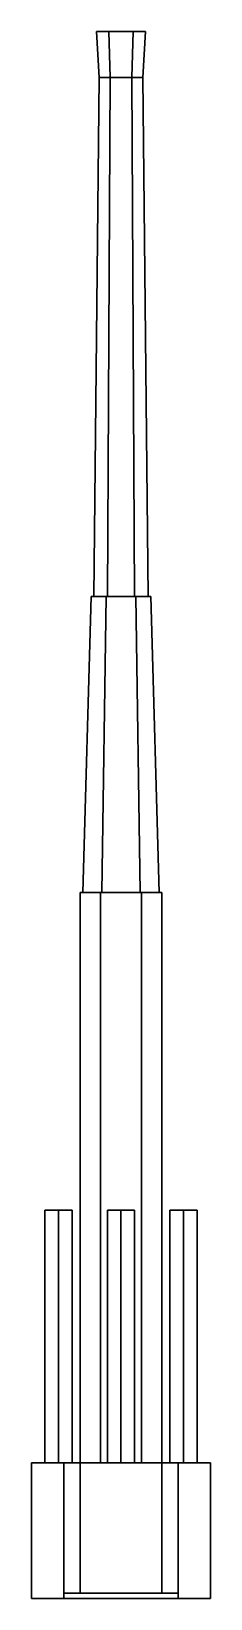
# Model space of a CAD drawing. Extents: x -0.33 to 0.33, y -1.4 to 4.37.
import ezdxf

# ---------------------------------------------------------------- set-up
doc = ezdxf.new("R2010")
doc.units = 0
doc.layers.add('GUN', color=1, linetype='CONTINUOUS')

msp = doc.modelspace()

# ---------------------------------------------------------------- linework, layer by layer
at = {"layer": 'GUN'}
for points in [[(-0.045, 4.37, 0.0779), (-0.09, 4.37), (-0.08, 4.2), (-0.04, 4.2, 0.0693)], [(-0.09, 4.37), (-0.045, 4.37, -0.0779), (-0.04, 4.2, -0.0693), (-0.08, 4.2)], [(0.09, 4.37), (-0.09, 4.37), (-0.045, 4.37, 0.0779), (0.045, 4.37, 0.0779)], [(0.045, 4.37, -0.0779), (-0.045, 4.37, -0.0779), (-0.09, 4.37), (0.09, 4.37)], [(0.045, 4.37, 0.0779), (-0.045, 4.37, 0.0779), (-0.04, 4.2, 0.0693), (0.04, 4.2, 0.0693)], [(-0.045, 4.37, -0.0779), (0.045, 4.37, -0.0779), (0.04, 4.2, -0.0693), (-0.04, 4.2, -0.0693)], [(0.09, 4.37), (0.045, 4.37, 0.0779), (0.04, 4.2, 0.0693), (0.08, 4.2)], [(0.045, 4.37, -0.0779), (0.09, 4.37), (0.08, 4.2), (0.04, 4.2, -0.0693)], [(-0.04, 4.2, 0.0693), (-0.08, 4.2), (-0.1, 2.29), (-0.05, 2.29, 0.0866)], [(-0.08, 4.2), (-0.04, 4.2, -0.0693), (-0.05, 2.29, -0.0866), (-0.1, 2.29)], [(0.04, 4.2, 0.0693), (-0.04, 4.2, 0.0693), (-0.05, 2.29, 0.0866), (0.05, 2.29, 0.0866)], [(-0.04, 4.2, -0.0693), (0.04, 4.2, -0.0693), (0.05, 2.29, -0.0866), (-0.05, 2.29, -0.0866)], [(0.08, 4.2), (0.04, 4.2, 0.0693), (0.05, 2.29, 0.0866), (0.1, 2.29)], [(0.04, 4.2, -0.0693), (0.08, 4.2), (0.1, 2.29), (0.05, 2.29, -0.0866)], [(-0.055, 2.29, 0.0953), (-0.11, 2.29), (-0.14, 1.2), (-0.07, 1.2, 0.1212)], [(-0.11, 2.29), (-0.055, 2.29, -0.0953), (-0.07, 1.2, -0.1212), (-0.14, 1.2)], [(0.055, 2.29, -0.0953), (-0.055, 2.29, -0.0953), (-0.11, 2.29), (0.11, 2.29)], [(0.11, 2.29), (-0.11, 2.29), (-0.055, 2.29, 0.0953), (0.055, 2.29, 0.0953)], [(0.055, 2.29, 0.0953), (-0.055, 2.29, 0.0953), (-0.07, 1.2, 0.1212), (0.07, 1.2, 0.1212)], [(-0.055, 2.29, -0.0953), (0.055, 2.29, -0.0953), (0.07, 1.2, -0.1212), (-0.07, 1.2, -0.1212)], [(0.11, 2.29), (0.055, 2.29, 0.0953), (0.07, 1.2, 0.1212), (0.14, 1.2)], [(0.055, 2.29, -0.0953), (0.11, 2.29), (0.14, 1.2), (0.07, 1.2, -0.1212)], [(-0.075, 1.2, 0.1299), (-0.15, 1.2), (-0.15, -0.9), (-0.075, -0.9, 0.1299)], [(-0.15, 1.2), (-0.075, 1.2, -0.1299), (-0.075, -0.9, -0.1299), (-0.15, -0.9)], [(0.15, 1.2), (-0.15, 1.2), (-0.075, 1.2, 0.1299), (0.075, 1.2, 0.1299)], [(0.075, 1.2, -0.1299), (-0.075, 1.2, -0.1299), (-0.15, 1.2), (0.15, 1.2)], [(0.075, 1.2, 0.1299), (-0.075, 1.2, 0.1299), (-0.075, -0.9, 0.1299), (0.075, -0.9, 0.1299)], [(-0.075, 1.2, -0.1299), (0.075, 1.2, -0.1299), (0.075, -0.9, -0.1299), (-0.075, -0.9, -0.1299)], [(0.15, 1.2), (0.075, 1.2, 0.1299), (0.075, -0.9, 0.1299), (0.15, -0.9)], [(0.075, 1.2, -0.1299), (0.15, 1.2), (0.15, -0.9), (0.075, -0.9, -0.1299)], [(-0.23, 0.03, -0.16), (-0.28, 0.03, -0.21), (-0.28, -0.9, -0.21), (-0.23, -0.9, -0.16)], [(-0.28, 0.03, -0.21), (-0.23, 0.03, -0.26), (-0.23, -0.9, -0.26), (-0.28, -0.9, -0.21)], [(-0.18, 0.03, -0.21), (-0.23, 0.03, -0.16), (-0.23, -0.9, -0.16), (-0.18, -0.9, -0.21)], [(-0.23, 0.03, -0.26), (-0.18, 0.03, -0.21), (-0.18, -0.9, -0.21), (-0.23, -0.9, -0.26)], [(0, 0.03, 0.36), (-0.05, 0.03, 0.31), (-0.05, -0.9, 0.31), (0, -0.9, 0.36)], [(-0.05, 0.03, 0.31), (0, 0.03, 0.26), (0, -0.9, 0.26), (-0.05, -0.9, 0.31)], [(0.05, 0.03, 0.31), (0, 0.03, 0.36), (0, -0.9, 0.36), (0.05, -0.9, 0.31)], [(0, 0.03, 0.26), (0.05, 0.03, 0.31), (0.05, -0.9, 0.31), (0, -0.9, 0.26)], [(0.23, 0.03, -0.16), (0.18, 0.03, -0.21), (0.18, -0.9, -0.21), (0.23, -0.9, -0.16)], [(0.18, 0.03, -0.21), (0.23, 0.03, -0.26), (0.23, -0.9, -0.26), (0.18, -0.9, -0.21)], [(0.28, 0.03, -0.21), (0.23, 0.03, -0.16), (0.23, -0.9, -0.16), (0.28, -0.9, -0.21)], [(0.23, 0.03, -0.26), (0.28, 0.03, -0.21), (0.28, -0.9, -0.21), (0.23, -0.9, -0.26)], [(0.33, -0.9, -0.3), (0.33, -1.4, -0.3), (-0.33, -1.4, -0.3), (-0.33, -0.9, -0.3)], [(-0.33, -0.9, -0.3), (-0.33, -1.4, -0.3), (-0.33, -1.4, -0.16), (-0.33, -0.9, -0.16)], [(0.33, -0.9, -0.16), (0.33, -0.9, -0.3), (-0.33, -0.9, -0.3), (-0.33, -0.9, -0.16)], [(-0.33, -0.9, -0.16), (-0.33, -1.4, -0.16), (-0.21, -1.4, -0.16), (-0.21, -0.9, -0.16)], [(-0.21, -0.9, -0.16), (-0.21, -1.4, -0.16), (-0.21, -1.4, 0.21), (-0.21, -0.9, 0.21)], [(0.21, -0.9, 0.21), (0.21, -0.9, -0.16), (-0.21, -0.9, -0.16), (-0.21, -0.9, 0.21)], [(-0.21, -0.9, 0.21), (-0.21, -1.38, 0.21), (-0.15, -1.38, 0.43), (-0.15, -0.9, 0.43)], [(0.15, -0.9, 0.43), (0.21, -0.9, 0.21), (-0.21, -0.9, 0.21), (-0.15, -0.9, 0.43)], [(-0.15, -0.9, 0.43), (-0.15, -1.38, 0.43), (0.15, -1.38, 0.43), (0.15, -0.9, 0.43)], [(0.15, -1.38, 0.43), (0.21, -1.38, 0.21), (0.21, -0.9, 0.21), (0.15, -0.9, 0.43)], [(0.21, -1.4, 0.21), (0.21, -1.4, -0.16), (0.21, -0.9, -0.16), (0.21, -0.9, 0.21)], [(0.21, -0.9, -0.16), (0.21, -1.4, -0.16), (0.33, -1.4, -0.16), (0.33, -0.9, -0.16)], [(0.33, -1.4, -0.16), (0.33, -1.4, -0.3), (0.33, -0.9, -0.3), (0.33, -0.9, -0.16)], [(-0.21, -1.38, 0.21), (-0.21, -1.4, 0.21), (0.21, -1.4, 0.21), (0.21, -1.38, 0.21)], [(-0.15, -1.38, 0.43), (-0.21, -1.38, 0.21), (0.21, -1.38, 0.21), (0.15, -1.38, 0.43)], [(-0.33, -1.4, -0.16), (-0.33, -1.4, -0.3), (0.33, -1.4, -0.3), (0.33, -1.4, -0.16)], [(-0.21, -1.4, 0.21), (-0.21, -1.4, -0.16), (0.21, -1.4, -0.16), (0.21, -1.4, 0.21)]]:
    msp.add_3dface(points, dxfattribs=at)

doc.saveas('drawing.dxf')
